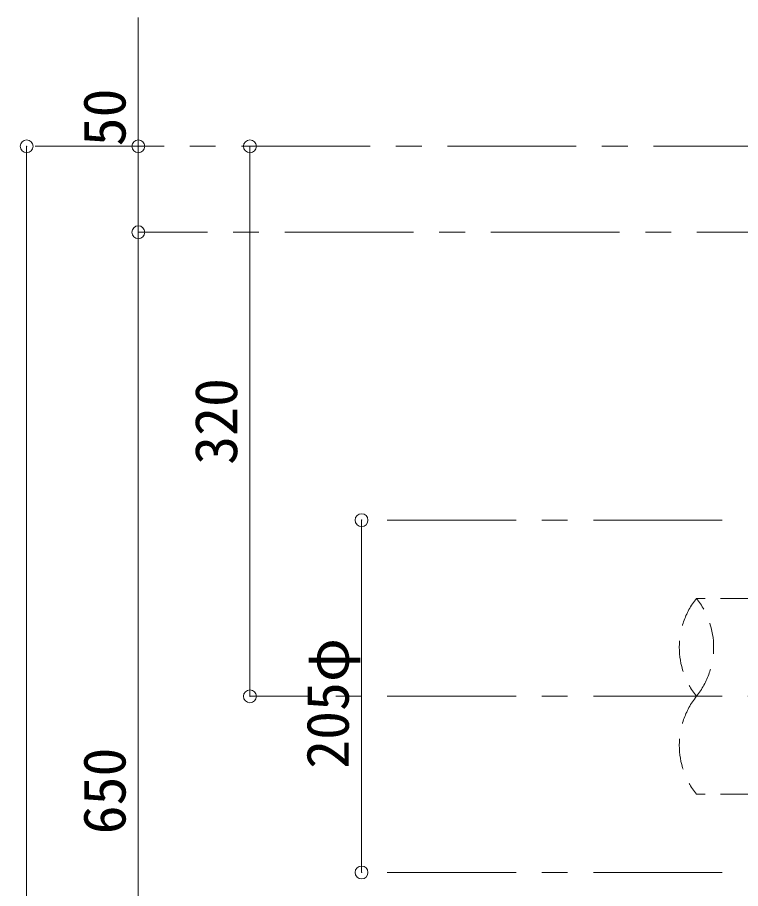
# Model space of a CAD drawing. Units: millimetres at full size, sheet at 1:15; some dimension numbers follow another scale. Extents: x -3171 to 2904, y -2098 to 2117.
# Drawn here: x -2661 to -2240, y -792 to -285 of the extents above; entities that cross this region are included whole.
import ezdxf
from ezdxf.enums import TextEntityAlignment as Align

# ---------------------------------------------------------------- set-up
doc = ezdxf.new("R2010")
doc.units = ezdxf.units.MM
doc.header["$LTSCALE"] = 15
doc.header["$PDMODE"] = 32
doc.header["$PDSIZE"] = 7.5
doc.linetypes.add('CHAIN1', pattern=[8, 5, -1, 1, -1])
doc.linetypes.add('DASHED1', pattern=[1.8, 1.2, -0.6])
doc.layers.add('0-0_ﾚｲﾔ1', color=4, linetype='Continuous', lineweight=9)
doc.styles.add('ＭＳ ゴシック', font='')
doc.styles.get('ＭＳ ゴシック').set_extended_font_data('MS Gothic')

msp = doc.modelspace()

# ---------------------------------------------------------------- linework, layer by layer
at = {"layer": '0-0_ﾚｲﾔ1'}
for p, q in [((-2590.38, -285.45), (-2590.38, -410.45)), ((-2655.38, -1160.45), (-2655.38, -360.45)), ((-2525.38, -360.45), (-2525.38, -680.45)), ((-2590.38, -410.45), (-2590.38, -1060.45)), ((-2460.38, -577.95), (-2460.38, -782.95))]:
    msp.add_line(p, q, dxfattribs=at)
at = {"layer": '0-0_ﾚｲﾔ1', "linetype": 'CHAIN1'}
for p, q in [((-1855.38, -360.45), (-2720.38, -360.45)), ((-1470.13, -410.45), (-2590.38, -410.45)), ((-2250.38, -577.95), (-2460.38, -577.95)), ((-1650.38, -680.45), (-2525.38, -680.45)), ((-2250.38, -782.95), (-2460.38, -782.95))]:
    msp.add_line(p, q, dxfattribs=at)
at = {"layer": '0-0_ﾚｲﾔ1', "linetype": 'DASHED1'}
for p, q in [((-1720.38, -623.45), (-2265.38, -623.45)), ((-1720.38, -737.45), (-2265.38, -737.45))]:
    msp.add_line(p, q, dxfattribs=at)
for centre, start, end in [((-2229.77, -651.95), 141.3304, 218.6696), ((-2301, -651.95), 321.3304, 38.6696), ((-2229.77, -708.95), 141.3304, 218.6696)]:
    msp.add_arc(centre, 45.61, start, end, dxfattribs=at)
at = {"layer": '0-0_ﾚｲﾔ1', "color": 1}
for p in [(-2655.38, -360.45), (-2590.38, -360.45), (-2525.38, -360.45), (-2590.38, -410.45), (-2460.38, -577.95), (-2525.38, -680.45), (-2460.38, -782.95)]:
    msp.add_point(p, dxfattribs=at)

# ---------------------------------------------------------------- texts
at = {"layer": '0-0_ﾚｲﾔ1', "color": 7, "style": 'ＭＳ ゴシック'}
for s, p in [('50', (-2590.38, -360.45)), ('320', (-2525.38, -545.77)), ('205φ', (-2460.38, -722.64)), ('650', (-2590.38, -760.77))]:
    msp.add_text(s, height=24.74, rotation=90, dxfattribs=at).set_placement(p, align=Align.BOTTOM_LEFT)

doc.saveas('drawing.dxf')
